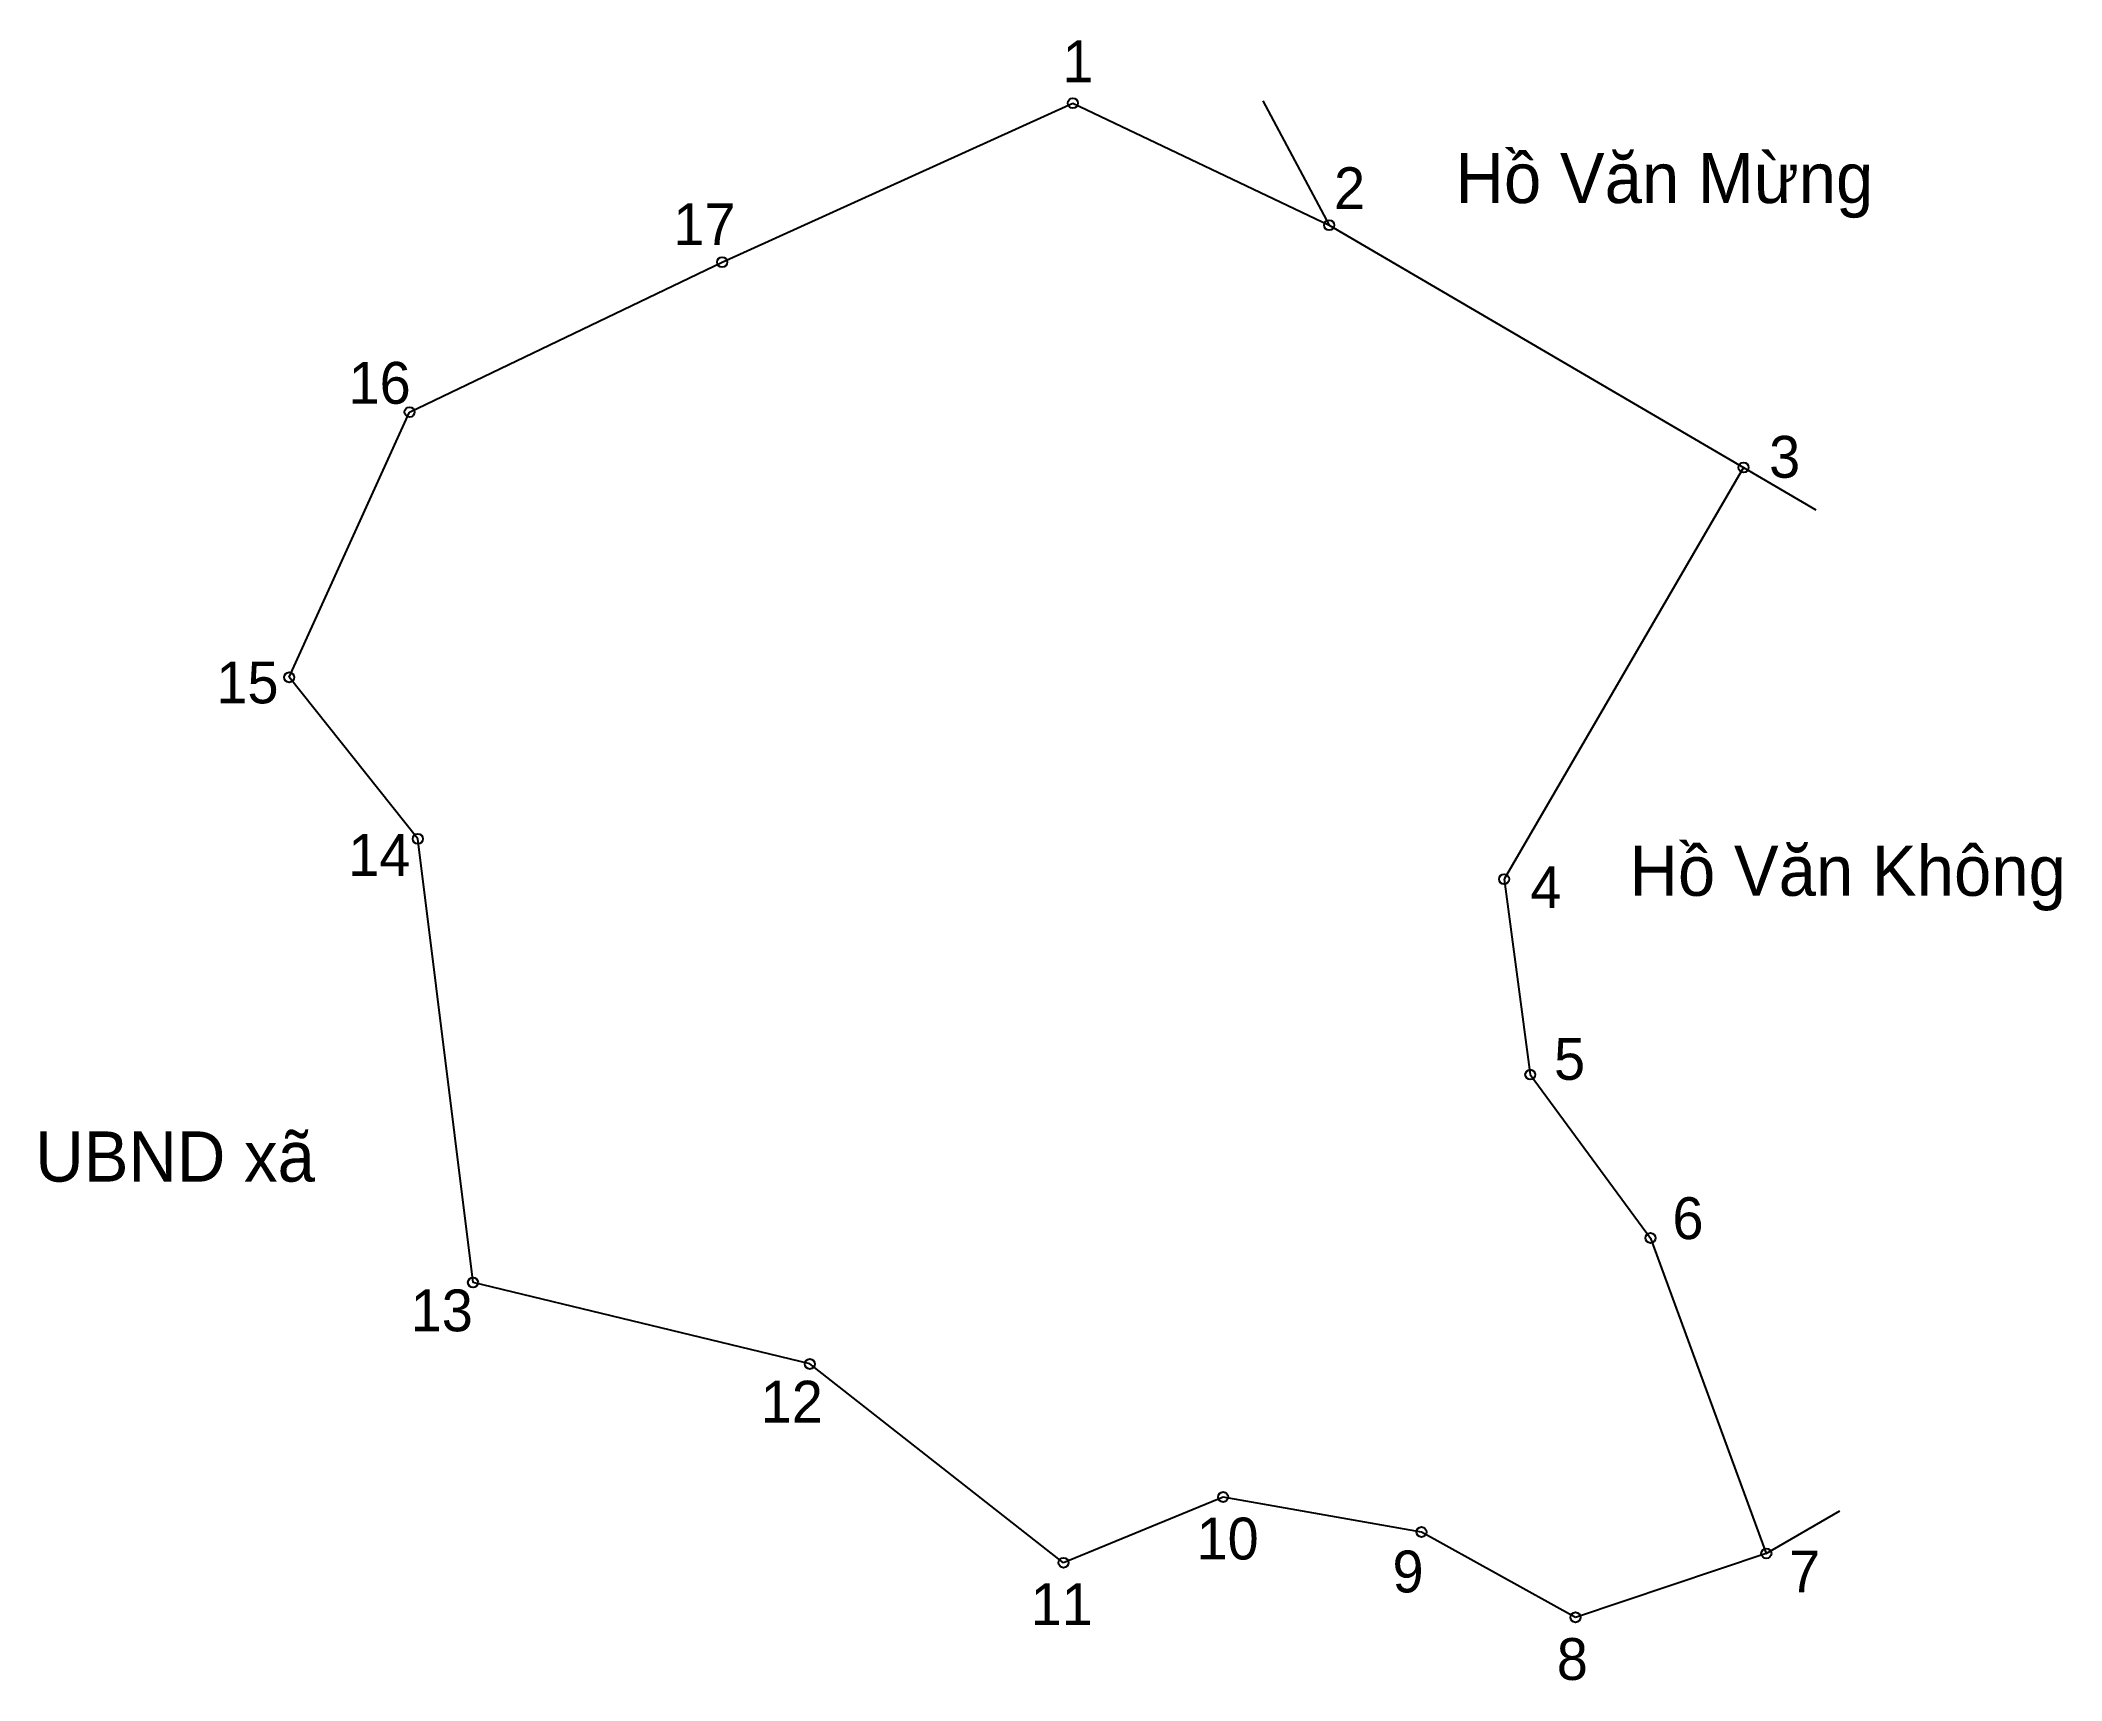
# Model space of a CAD drawing. Extents: x 547133 to 547316, y 1825113 to 1825262.
import ezdxf

# ---------------------------------------------------------------- set-up
doc = ezdxf.new("R2010")
doc.units = 0
for name, color, linetype in [('CanhThua', 7, 'Continuous'), ('MocDinhThua', 7, 'Continuous'), ('RauThua', 7, 'Continuous'), ('SoHieuDinhThua', 7, 'Continuous'), ('TenChuLanCan', 7, 'Continuous')]:
    doc.layers.add(name, color=color, linetype=linetype)

msp = doc.modelspace()

# ---------------------------------------------------------------- linework, layer by layer
at = {"layer": 'CanhThua'}
for p, q in [((547194.33, 1825241.74), (547226.12, 1825256.14)), ((547226.12, 1825256.14), (547249.34, 1825245.09)), ((547249.34, 1825245.09), (547286.9, 1825223.14)), ((547166, 1825228.16), (547194.33, 1825241.74)), ((547155.09, 1825204.13), (547166, 1825228.16)), ((547286.9, 1825223.14), (547265.19, 1825185.85)), ((547166.75, 1825189.5), (547155.09, 1825204.13)), ((547171.75, 1825149.31), (547166.75, 1825189.5)), ((547265.19, 1825185.85), (547267.57, 1825168.14)), ((547267.57, 1825168.14), (547278.46, 1825153.34)), ((547278.46, 1825153.34), (547288.96, 1825124.77)), ((547202.28, 1825141.93), (547171.75, 1825149.31)), ((547225.27, 1825123.93), (547202.28, 1825141.93)), ((547239.73, 1825129.88), (547225.27, 1825123.93)), ((547257.7, 1825126.71), (547239.73, 1825129.88)), ((547271.67, 1825118.98), (547257.7, 1825126.71)), ((547288.96, 1825124.77), (547271.67, 1825118.98))]:
    msp.add_line(p, q, dxfattribs=at)
at = {"layer": 'MocDinhThua'}
for centre in [(547226.12, 1825256.14), (547249.34, 1825245.09), (547194.33, 1825241.74), (547166, 1825228.16), (547286.9, 1825223.14), (547155.09, 1825204.13), (547166.75, 1825189.5), (547265.19, 1825185.85), (547267.57, 1825168.14), (547278.46, 1825153.34), (547171.75, 1825149.31), (547202.28, 1825141.93), (547239.73, 1825129.88), (547257.7, 1825126.71), (547288.96, 1825124.77), (547225.27, 1825123.93), (547271.67, 1825118.98)]:
    msp.add_circle(centre, 0.455, dxfattribs=at)
at = {"layer": 'RauThua'}
for p, q in [((547243.34, 1825256.34), (547249.34, 1825245.09)), ((547286.9, 1825223.14), (547293.44, 1825219.31)), ((547288.96, 1825124.77), (547295.61, 1825128.64))]:
    msp.add_line(p, q, dxfattribs=at)

# ---------------------------------------------------------------- texts
at = {"layer": 'SoHieuDinhThua'}
for s, height, p in [('1', 3.79, (547225.17, 1825258.03)), ('2', 3.79, (547249.78, 1825246.54)), ('17', 3.789, (547189.91, 1825243.28)), ('16', 3.789, (547160.47, 1825228.91)), ('3', 3.79, (547289.21, 1825222.21)), ('15', 3.789, (547148.49, 1825201.77)), ('14', 3.789, (547160.44, 1825186.14)), ('4', 3.79, (547267.57, 1825183.22)), ('5', 3.79, (547269.72, 1825167.67)), ('6', 3.79, (547280.45, 1825153.24)), ('13', 3.789, (547166.1, 1825144.89)), ('12', 3.789, (547197.82, 1825136.62)), ('10', 3.789, (547237.32, 1825124.22)), ('9', 3.79, (547255.08, 1825121.24)), ('7', 3.79, (547291.02, 1825121.24)), ('11', 3.789, (547222.29, 1825118.28)), ('8', 3.79, (547269.97, 1825113.31))]:
    msp.add_text(s, height=height, dxfattribs=at).set_placement(p)
at = {"layer": 'TenChuLanCan'}
for s, p in [('Hồ Văn Mừng', (547260.79, 1825247.09)), ('Hồ Văn Không', (547276.56, 1825184.34)), ('UBND xã', (547132.08, 1825158.45))]:
    msp.add_text(s, height=4.547, dxfattribs=at).set_placement(p)

doc.saveas('drawing.dxf')
